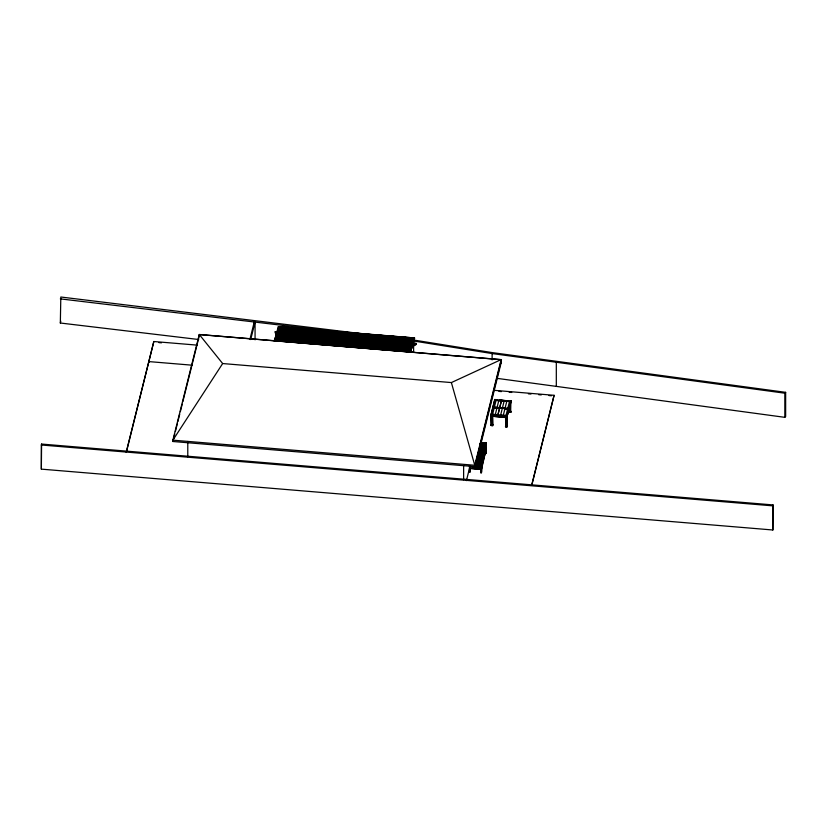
<?xml version="1.0" encoding="UTF-8"?>
<svg xmlns="http://www.w3.org/2000/svg" width="827" height="827" viewBox="0 0 827 827"><rect width="100%" height="100%" fill="white"/><g stroke="black" fill="none" stroke-linecap="round" stroke-linejoin="round"><path stroke-width="1.24" d="M407.649 351.155L407.649 346.11M475.587 464.061L475.587 465.611L475.36 463.999M274.709 339.845L410.936 350.865L410.823 351.547L410.936 350.865M411.391 349.252L411.277 349.935L275.06 338.605L275.164 337.923L411.391 349.252L275.164 338.233M275.515 336.982L275.618 336.31L411.846 347.64L411.732 348.322L275.515 336.982L411.836 347.95M412.301 346.027L412.187 346.709L275.97 335.369L276.084 334.687L412.291 346.337M276.425 333.757L276.538 333.074L412.756 344.414L412.642 345.086L276.425 333.757L412.745 344.725M413.211 342.791L413.097 343.474L276.88 332.144L276.993 331.462L413.211 342.791L276.983 331.772M277.334 330.5L413.665 341.148L277.448 329.818L277.334 330.5L413.665 341.468L277.448 329.818M414.12 339.566L414.007 340.248L277.789 328.919L277.903 328.236L414.12 339.566L277.8 328.608M278.244 327.296L414.575 337.954L278.358 326.613L278.244 327.296L414.575 338.264L278.358 326.613M278.813 330.128L279.164 326.996L275.412 340.279M276.58 340.683L279.898 327.058L276.146 340.342M293.761 331.379L294.123 328.236L290.37 341.52M291.869 340.755L294.846 328.298L291.104 341.582M321.041 343.184L324.029 330.728L320.276 344.011M321.775 343.246L324.763 330.79L321.01 344.073M338.625 335.111L338.987 331.978L335.235 345.252M336.403 345.655L339.711 332.03L335.969 345.314M350.958 345.676L353.935 333.219L350.193 346.503M351.692 345.738L354.669 333.281L350.927 346.565M366.309 348.146L369.628 334.522L365.875 347.805M381.598 348.219L384.576 335.762L380.833 349.046M396.226 350.627L399.534 337.013L395.792 350.297M411.277 349.935L275.06 338.284M412.187 346.709L275.97 335.059L412.425 346.368L416.322 344.146L412.322 346.792L279.009 335.7L275.112 332.826L275.215 331.73L416.322 343.474L416.219 344.57M412.673 341.272L413.024 338.129L409.282 351.413M413.552 341.83L413.665 341.148M410.45 351.816L413.758 338.191L410.006 351.475M414.461 338.636L414.575 337.954M199.441 336.238L199.576 334.604L501.441 359.724L501.11 362.102M480.446 444.492L480.404 446.218M470.16 465.622L469.953 468.278L469.602 466.232M469.56 471.762L470.408 471.338L469.478 471.741L469.478 465.663M475.391 465.56L475.463 463.864M479.763 447.583L485.459 448.038L479.722 447.562M476.032 463.306L476.073 466.914M476.838 463.378L476.89 466.976M481.583 444.13L481.634 447.738M481.893 444.161L481.945 447.758M477.965 463.471L478.006 467.069M482.71 444.223L482.751 447.831M478.275 463.492L478.316 467.1M479.091 463.565L479.133 467.162M483.826 444.316L483.878 447.924M484.136 444.347L484.188 447.945M480.632 462.21L480.632 472.662L481.448 472.724C482.027 470.212 481.076 460.246 481.397 462.19M485.377 448.875L485.377 442.972L486.307 442.569L486.193 453.485L485.49 452.948L486.235 453.103M480.673 467.493L470.325 466.635L481.211 467.679L481.417 466.542M481.727 463.895L482.348 461.394M484.198 453.878L485.428 448.875M481.211 467.183L486.193 448.441L481.211 467.183L481.562 469.229L485.831 450.426M481.738 465.529L481.976 464.288L475.721 463.782M482.017 464.402L482.803 460.908L476.548 460.401M482.803 461.208L483.082 459.781M478.078 459.667L483.082 460.081L483.64 457.527M483.64 457.827L483.919 456.401M480.167 456.39L483.919 456.7L485.831 448.616L479.66 448.007M481.211 469.198L485.521 451.676M481.562 461.817L481.562 472.258L480.714 472.682L481.448 472.724M198.707 339.515L60.34 323.016L60.816 297.007L413.841 340.052L492.344 352.622L785.65 392.339L785.65 416.477L784.823 417.335L497.151 378.373M60.34 323.016L60.816 321.145M41.35 444.998L41.588 444.058L773.069 504.925L772.842 529.993L41.35 469.136L41.35 444.998L772.842 505.855L773.069 504.925M41.35 469.136L41.588 444.058M126.169 452.317L153.822 341.52L197.198 345.128M126.479 451.749L153.822 341.52M501.441 359.724L474.76 466.614L172.895 441.504L174.755 434.041M175.376 431.56L177.247 424.096M177.867 421.605L179.728 414.151M180.348 411.66L182.209 404.207M182.829 401.715L198.966 337.075M199.173 336.248L199.576 334.604M249.888 339.494L254.251 321.982L255.067 322.054L255.067 339.835M250.695 339.556L255.067 322.054M273.024 340.507L412.26 352.095M275.215 331.73L416.322 343.474M282.534 335.555L282.431 339.845M283.992 335.679L283.888 341.262M345.19 337.416L346.658 337.54M345.19 340.641L345.086 346.224M346.658 340.755L346.554 346.337M407.546 345.965L407.442 351.547M409.014 346.079L408.9 351.661M466.418 480.642L470.139 465.735M474.026 466.552L474.026 468.433L474.76 468.495L501.11 362.908M492.623 416.074L492.706 425.698L491.269 425.574L490.969 414.875L494.794 399.534L510.931 401.095M490.969 415.299L494.794 399.534M491.186 415.433L494.991 400.03M492.634 414.296L496.055 400.382M492.458 415.505L492.706 425.698M491 425.367L491.372 424.365L491.269 425.574M492.541 425.274L491.259 424.995L490.969 414.875M495.311 414.513L498.774 400.63M497.947 414.73L501.42 400.826L497.947 414.709M504.129 401.074L500.666 414.958M503.333 415.185L506.796 401.302M505.824 416.622L505.762 426.339L505.948 425.564L507.209 425.719M506.01 415.402L509.484 401.519M508.915 407.949L510.559 402.18M511.107 400.888L506.889 416.973L510.797 401.291M511.107 401.229L506.972 416.808M505.483 426.763L505.897 425.574C508.398 424.882 507.364 427.931 505.483 426.763L507.282 426.722M510.869 412.353L510.683 411.102L510.869 412.353L509.112 412.208L509.37 411.184M507.096 426.36L507.209 425.667M531.771 484.725L554.09 395.306L493.781 390.292M531.771 485.397L554.09 395.306M274.709 339.535L274.605 340.217L410.926 351.175M275.06 338.605L275.164 337.923M275.97 335.369L276.084 334.687M276.88 332.144L276.993 331.462M277.789 328.919L277.903 328.236M291.135 340.693L293.44 332.537M305.328 342.771L309.071 329.487M306.745 339.608L308.068 334.956M306.062 342.833L309.805 329.549L306.497 343.164M335.669 345.593L337.974 337.437M365.141 347.743L368.894 334.459L369.617 335.224M365.586 348.084L368.542 337.602M380.1 348.994L383.852 335.71L384.565 336.475M395.058 350.234L398.8 336.951L399.524 337.716M395.492 350.565L396.474 347.071M397.136 344.745L398.449 340.083M411.732 348.322L411.846 347.64M412.642 345.086L412.756 344.414M480.146 446.218L480.208 444.626M501.131 360.944L501.131 359.6L451.377 382.57L222.659 363.549L172.895 440.16L172.895 441.504M485.449 442.89L485.49 448.306M784.823 417.335L784.823 393.197L785.65 392.339M505.897 425.574L507.489 425.895M494.794 399.958L495.032 399.431M506.879 416.736L507.271 416.239L491.145 415.009M470.243 471.824L470.294 465.735M485.49 442.507L486.193 443.034M480.869 442.869L485.459 443.251L480.818 443.076M479.722 443.789L485.459 444.254L479.67 443.985M479.66 448.306L484.25 448.679M479.381 448.947L485.625 449.454L483.082 449.733M479.329 449.133L485.583 449.65M483.123 449.547L485.625 449.754M479.102 450.074L485.346 450.581L485.449 453.434M479.05 450.26L485.346 450.88M479.05 450.55L485.304 451.066M478.823 451.201L485.025 452.193M478.771 451.387L485.025 451.904M482.575 451.8L485.067 452.007M480.022 451.78L482.523 451.987M478.544 452.328L484.798 453.134L482.296 452.927M478.492 452.514L484.746 453.32L482.244 453.113M485.377 453.413L486.193 453.485M478.264 453.454L484.519 453.961L478.223 453.93M478.223 453.641L484.519 454.261M477.985 454.581L484.188 455.574M477.944 454.767L484.188 455.274M477.706 455.708L483.96 456.215M477.665 455.894L483.96 456.514M477.427 456.835L483.681 457.341M477.386 457.021L483.681 457.641M477.386 457.31L482.389 457.724M477.158 457.962L483.402 458.768M477.107 458.148L483.361 458.954M476.879 459.088L483.123 459.595M476.828 459.274L483.123 459.895M476.6 460.205L482.854 460.722M480.353 460.815L482.854 461.021M477.799 460.794L481.552 461.104M476.321 461.332L482.575 462.148M476.28 461.528L482.523 462.334M476.125 462.117L480.714 462.489L476.073 462.324M476.042 462.458L482.244 463.461M476.001 462.655L482.244 463.161M476.125 463.12L480.714 463.502L476.073 463.327M475.763 463.585L482.017 464.102M476.972 464.174L479.474 464.381M475.484 464.712L481.738 465.229M475.442 464.908L481.696 465.415L481.459 466.356L476.466 465.942M476.414 466.128L481.459 466.655M476.414 466.428L481.417 466.841M472.682 466.779L481.211 467.389M476.135 467.358L479.577 467.648M469.478 471.741L470.294 471.814M279.154 327.699L279.888 327.761M294.112 328.95L294.836 329.012M324.019 331.431L324.753 331.493M338.977 332.681L339.701 332.743M353.925 333.922L354.659 333.984M413.014 338.843L413.748 338.905M291.59 336.165L295.425 336.486M301.814 337.013L304.367 337.23M312.027 337.871L314.58 338.078M320.969 338.615L324.804 338.925M331.193 339.463L335.028 339.783M341.406 340.31L343.97 340.528M361.854 342.016L364.407 342.223M370.796 342.76L374.621 343.071M381.009 343.608L384.844 343.929M391.233 344.456L395.068 344.776M401.446 345.304L405.282 345.624M158.929 342.616L161.472 342.823M192.184 365.193L148.808 361.585L148.808 362.257M498.908 391.388L501.482 391.595M509.174 392.236L511.748 392.453M528.422 393.838L530.996 394.055M538.687 394.696L541.261 394.913M548.952 395.554L551.526 395.761M499.921 400.175L506.041 400.682M499.921 400.268L504.811 400.671M499.932 400.382L503.56 400.682M510.931 401.602L494.618 400.278L510.931 401.622L510.931 400.754M509.453 402.098L510.61 402.191M507.778 408.218L494.422 407.111M507.644 408.734L494.298 407.618M499.198 408.156L492.882 407.204L509.194 408.983L502.868 408.466M495.538 408.021L493.088 407.649M491.145 414.182L507.458 415.536M491.714 414.792L491.507 415.692M505.99 415.981L507.147 416.074M491.279 415.33L506.972 416.632M491.145 415.35L507.096 416.818M491.207 424.53L492.964 424.685M60.34 298.878L413.614 340.993L492.117 353.563L784.823 393.197M510.89 401.529L510.662 411.887L509.339 411.805L509.618 408.641M222.659 363.549L199.276 334.49L172.895 440.16L474.76 465.27L501.131 359.6L199.276 334.49L199.276 335.824M451.377 382.57L474.76 465.27L474.76 468.495M506.92 426.877L506.889 416.053M772.842 505.855L772.842 529.993M556.313 362.257L556.313 386.395M509.453 405.706L509.453 411.712M507.096 416.074L507.044 426.35M505.99 417.18L505.99 425.605M501.11 361.037L501.028 363.239M493.243 407.835L493.243 408.745M492.117 353.563L492.117 359.91M463.627 465.684L463.627 479.722M413.614 340.993L413.614 352.426M409.117 346.224L409.117 351.268M346.761 340.9L346.761 345.955M284.106 335.824L284.106 340.869M283.258 325.456L283.258 331.803M282.638 335.7L282.638 340.745M254.251 321.982L254.251 325.797M187.781 441.453L187.781 456.773M470.377 468.444L480.714 469.291L470.377 468.444M480.818 443.892L480.776 447.852L480.818 443.892M477.2 463.223L477.148 467.183L477.2 463.223M483.061 444.068L483.02 448.038L483.061 444.068M479.443 463.409L479.391 467.369L479.443 463.409M492.468 416.219L505.824 417.532L492.458 416.25M508.832 409.127L508.626 410.027L508.832 409.127"/></g></svg>
